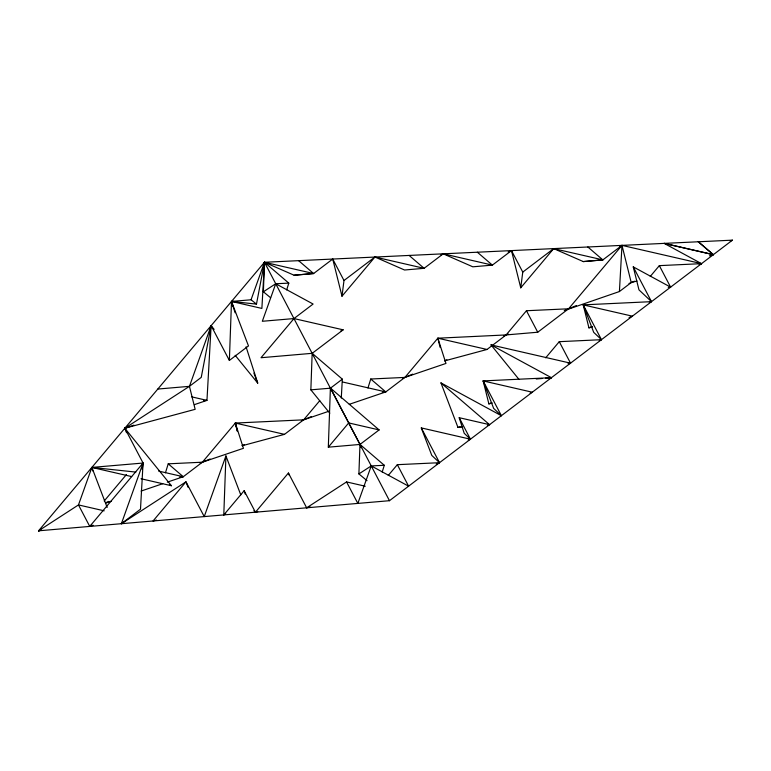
<?xml version="1.0" encoding="UTF-8"?>
<svg xmlns="http://www.w3.org/2000/svg" width="771" height="771" viewBox="0 0 771 771"><rect width="100%" height="100%" fill="white"/><g stroke="black" fill="none" stroke-linecap="round" stroke-linejoin="round"><path stroke-width="1.16" d="M225.701 513.476L223.792 514.932L225.922 455.931L240.774 494.857M233.844 301.336L231.493 301.451L248.484 345.928L229.373 360.442L231.502 301.451L251.057 299.774L256.473 304.102L264.463 262.275L732.45 240.157L389.49 500.697L38.55 530.814L264.463 262.275L313.614 273.532L332.735 259.037L343.991 280.519L341.987 296.209L374.928 257.032L343.991 280.519M270.602 297.76L263.383 291.766L264.453 262.265L294.069 275.218L313.614 273.532L298.589 260.637M329.795 413.208L310.858 389.847L312.159 353.397M263.383 291.766L275.719 283.757L313.103 304.034L293.992 318.558L261.012 357.725L312.207 353.32L342.334 379.159L330.518 388.121L379.12 429.919L359.999 444.443L328.321 447.18L330.393 388.189L264.482 262.256L251.057 299.774M367.025 480.67L358.9 473.924L359.97 444.424L330.393 388.189L310.858 389.847M214.136 329.371L211.129 325.661L206.965 400.371L194.417 404.63M286.696 289.877L288.797 283.13L264.482 262.256L261.88 308.429L231.493 301.451L232.649 306.097M341.283 398.096L342.334 379.159M564.256 310.568L619.412 291.544L621.985 245.38L701.523 263.643L699.22 264.26M142.23 469.491L143.069 463.024L124.835 428.242L189.444 386.338L201.25 377.366L211.129 325.661L229.373 360.442M619.412 291.544L631.227 282.572L621.985 245.38L602.864 259.885L553.684 248.619L520.743 287.805L522.767 272.096L511.491 250.614L508.176 252.011M165.447 472.796L168.232 463.824L202.368 462.205L243.434 448.308L235.328 423.057L303.61 419.838L284.499 434.352L242.181 445.734M263.749 264.511L264.453 262.265M367.96 387.996L370.745 379.014L404.881 377.414L445.966 363.44L437.851 338.199L506.094 334.932L537.744 332.224L568.641 308.728L621.985 245.38L619.778 246.296M382.194 472.035L384.295 465.289L359.98 444.404L361.242 447.758M126.531 432.695L124.835 428.242L195.15 409.324L189.444 386.338L211.129 325.661M275.729 283.767L262.323 321.276L293.973 318.568L343.153 329.824L312.226 353.311L313.161 355.595M225.922 455.931L204.238 516.609L185.984 481.827L121.384 523.721L143.069 463.043L91.874 467.419L78.478 504.918L38.55 530.814L40.853 530.188M104.21 500.986L126.434 474.56M223.792 514.932L244.156 490.713L255.423 512.214L253.861 510.739M319.772 400.679L303.678 419.81L328.764 411.29M306.656 507.819L288.412 473.028L255.461 512.214L257.745 511.597M328.321 447.18L348.675 422.961M576.342 305.567L568.661 308.785L526.458 310.732L506.104 334.951L487.012 349.465L437.851 338.199L404.92 377.395L385.779 391.919L349.292 404.312M388.276 475.437L397.335 464.682L439.528 462.696L421.284 427.905L470.445 439.2L459.198 417.689L489.575 424.676L487.378 425.428M545.695 357.821L559.264 341.678L601.467 339.683L599.269 340.609M650.281 276.404L659.34 265.638L701.533 263.653L699.336 264.569M167.288 482.154L183.257 476.729L202.368 462.205L235.328 423.057L284.499 434.352M522.767 272.096L553.684 248.619L583.3 261.591L602.855 259.904L587.839 246.98M91.662 524.974L89.744 526.42L78.478 504.928L104.181 510.826M365.261 486.222L346.565 481.923L306.646 507.819L310.106 506.894M358.9 473.924L371.236 465.925L357.84 503.424L346.565 481.923M441.022 254.729L443.229 253.804L492.38 265.118L511.491 250.623L520.743 287.805M340.936 330.749L343.153 329.824M141.016 478.733L171.432 485.73L124.844 428.271L128.131 426.874M40.767 529.928L38.569 530.843L40.824 530.082M105.54 502.798L108.836 501.41M200.161 463.13L210.097 459.005M242.142 445.59L244.33 444.665M301.422 420.754L311.359 416.591M402.664 378.339L412.649 374.147M444.665 360.722L446.862 359.797M503.906 335.857L508.291 334.036M629.03 283.497L634.523 281.193M730.243 241.082L732.45 240.157M668.264 287.342L670.606 287.14L633.261 266.872L651.495 301.654L583.213 304.873L588.928 327.858L592.224 326.48M649.298 302.56L651.485 301.644L638.966 289.857L633.261 266.872M629.069 317.556L631.276 316.63M519.037 379.467L491.002 344.897L551.429 377.684L483.157 380.913L488.872 403.898L491.069 402.982M549.241 378.619L551.438 377.694L545.569 378.185M530.12 393.143L532.327 392.217L483.157 380.913L493.652 408.408L501.401 415.694L483.157 380.913M468.238 440.125L470.445 439.2L464.209 433.292L459.198 417.689M436.232 464.075L439.528 462.696L431.779 455.401L421.284 427.905M124.844 428.252L133.971 425.149M631.237 282.562L637 281.01M105.714 503.087L111.409 501.15M141.064 491.069L162.729 483.706M93.127 525.273L89.744 526.42L143.069 463.043L140.495 509.197L121.384 523.702L123.697 523.095M568.285 363.931L570.54 363.17L559.264 341.678M444.713 360.867L487.012 349.465M588.928 327.858L592.359 326.933M488.872 403.898L492.303 402.982M501.391 415.704L440.954 382.908L457.945 427.394L460.229 426.777M156.465 520.088L153.034 521.003L185.984 481.827L188.085 487.32M294.069 275.218L313.614 273.532M583.31 261.571L602.864 259.885M157.795 389.056L189.444 386.338M568.198 363.372L570.54 363.17L491.002 344.897M203.515 400.66L206.965 400.371L191.748 396.872M382.329 392.217L385.779 391.919L370.745 379.014M536.202 378.995L542.061 378.494M457.945 427.394L462.629 426.989M179.807 477.027L183.257 476.729L168.232 463.824M275.748 283.747L288.797 283.13M384.295 465.289L371.256 465.906L408.601 486.183L397.335 464.682M256.473 304.102L231.502 301.451L235.136 312.795M135.86 472.093L91.874 467.419L92.761 470.936M664.168 243.385L713.339 254.671L709.918 255.837L713.339 254.671L698.314 241.766L713.339 254.671L664.178 243.385L701.523 263.643M158.672 471.091L183.257 476.729M583.213 304.873L601.457 339.654L593.718 332.368L583.213 304.873L632.384 316.168M342.478 381.973L385.779 391.919M330.547 388.131L348.743 422.932L379.12 429.919M131.658 476.584L91.894 467.448L107.159 507.453M169.35 484.602L171.432 485.73M477.355 252.223L492.38 265.118L472.825 266.814L443.219 253.832L424.098 268.318L404.553 270.004L374.937 257.022L424.108 268.318L409.083 255.413M440.954 382.908L489.575 424.676M235.174 355.315L257.726 383.12L246.065 346.825M659.34 265.638L670.606 287.14M526.458 310.732L537.744 332.224M348.743 422.932L389.48 500.716M253.9 373.116L257.726 383.12M288.412 473.028L289.25 475.225M244.156 490.713L245.226 494.057M437.851 338.199L440.135 347.393M332.735 259.027L341.987 296.209M237.323 431.105L235.328 423.057L237.323 431.105"/></g></svg>
